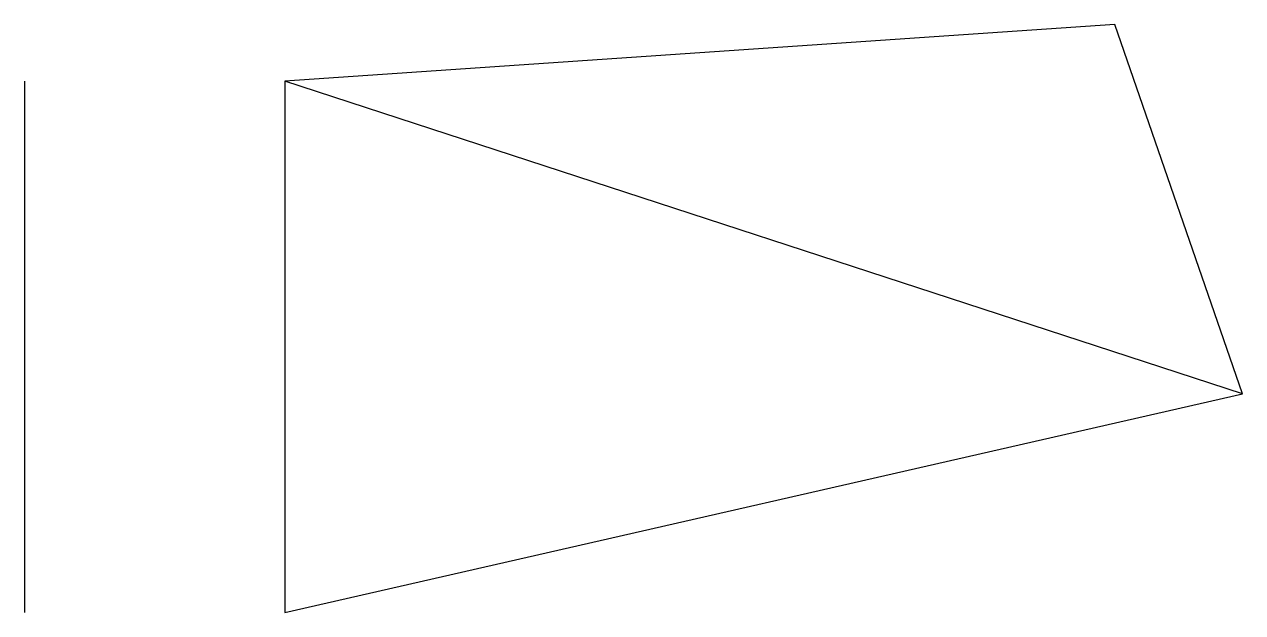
# Model space of a CAD drawing. Header units: inches. Extents: x 58262 to 63626, y -5508 to -3260.
# Drawn here: x 62897 to 63626, y -4664 to -4312 of the extents above; entities that cross this region are included whole.
import ezdxf

# ---------------------------------------------------------------- set-up
doc = ezdxf.new("R2010")
doc.units = ezdxf.units.IN
doc.header["$MEASUREMENT"] = 0
doc.layers.add('ELEVATION', color=6, linetype='Continuous', lineweight=30)

msp = doc.modelspace()

# ---------------------------------------------------------------- linework, layer by layer
at = {"layer": 'ELEVATION'}
for p, q in [((63549.43, -4312.06), (63052.59, -4346.14)), ((63625.84, -4533.23), (63549.43, -4312.06)), ((62896.59, -4346.14), (62896.59, -4664.14)), ((63052.59, -4346.14), (63052.59, -4664.14)), ((63625.84, -4533.23), (63052.59, -4346.14)), ((63052.59, -4664.14), (63625.84, -4533.23))]:
    msp.add_line(p, q, dxfattribs=at)

doc.saveas('drawing.dxf')
